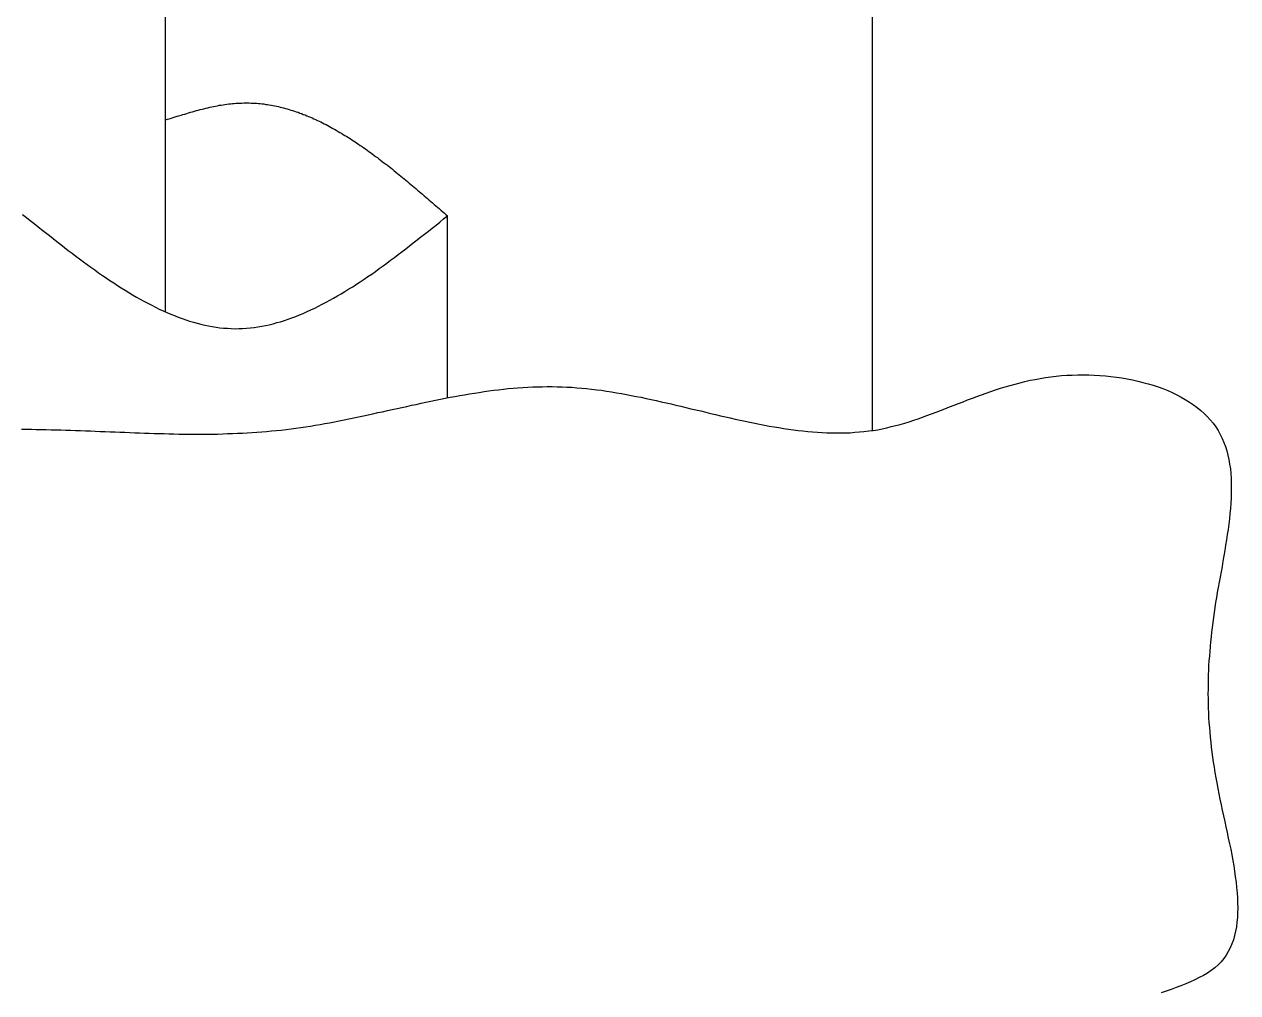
# Model space of a CAD drawing. Extents: x 443 to 1217, y -1921 to -677.
# Drawn here: x 577.51 to 584.5, y -735.54 to -729.96 of the extents above; entities that cross this region are included whole.
import ezdxf

# ---------------------------------------------------------------- set-up
doc = ezdxf.new("R2010")
doc.units = 0
doc.header["$MEASUREMENT"] = 0
doc.layers.add('3', color=8, linetype='CONTINUOUS')
doc.layers.add('5', color=7, linetype='CONTINUOUS')

msp = doc.modelspace()

# ---------------------------------------------------------------- linework, layer by layer
at = {"layer": '3', "color": 3}
for p, q in [((583.3617, -732.0045), (583.3912, -731.9991)), ((583.3912, -731.9991), (583.4217, -731.9947)), ((583.4217, -731.9947), (583.4522, -731.9915)), ((583.4522, -731.9915), (583.4838, -731.9882)), ((583.4838, -731.9882), (583.5143, -731.986)), ((583.5143, -731.986), (583.5459, -731.9849)), ((583.5459, -731.9849), (583.5775, -731.9838)), ((583.5775, -731.9838), (583.6091, -731.9838)), ((583.6091, -731.9838), (583.6407, -731.9838)), ((583.6407, -731.9838), (583.6723, -731.9849)), ((583.6723, -731.9849), (583.705, -731.9871)), ((583.705, -731.9871), (583.7366, -731.9893)), ((583.7366, -731.9893), (583.7682, -731.9926)), ((583.7682, -731.9926), (583.7998, -731.9969)), ((583.7998, -731.9969), (583.8303, -732.0013)), ((583.8303, -732.0013), (583.862, -732.0067)), ((580.2143, -732.0732), (580.2426, -732.0699)), ((580.2426, -732.0699), (580.2699, -732.0667)), ((580.2699, -732.0667), (580.2982, -732.0634)), ((580.2982, -732.0634), (580.3266, -732.0612)), ((580.3266, -732.0612), (580.3538, -732.059)), ((580.3538, -732.059), (580.3821, -732.0569)), ((580.3821, -732.0569), (580.4105, -732.0547)), ((580.4105, -732.0547), (580.4388, -732.0536)), ((580.4388, -732.0536), (580.4671, -732.0525)), ((580.4671, -732.0525), (580.4944, -732.0525)), ((580.4944, -732.0525), (580.5227, -732.0514)), ((580.5227, -732.0514), (580.5511, -732.0514)), ((580.5511, -732.0514), (580.5794, -732.0525)), ((580.5794, -732.0525), (580.6077, -732.0536)), ((580.6077, -732.0536), (580.6361, -732.0547)), ((580.6361, -732.0547), (580.6644, -732.0558)), ((580.6644, -732.0558), (580.6927, -732.058)), ((580.6927, -732.058), (580.7211, -732.0601)), ((580.7211, -732.0601), (580.7494, -732.0634)), ((580.7494, -732.0634), (580.7777, -732.0667)), ((580.7777, -732.0667), (580.8072, -732.0699)), ((580.8072, -732.0699), (580.8355, -732.0732)), ((583.0773, -732.0797), (583.1045, -732.071)), ((583.1045, -732.071), (583.1329, -732.0612)), ((583.1329, -732.0612), (583.1601, -732.0525)), ((583.1601, -732.0525), (583.1884, -732.0449)), ((583.1884, -732.0449), (583.2168, -732.0372)), ((583.2168, -732.0372), (583.2451, -732.0296)), ((583.2451, -732.0296), (583.2734, -732.022)), ((583.2734, -732.022), (583.3029, -732.0154)), ((583.3029, -732.0154), (583.3323, -732.01)), ((583.3323, -732.01), (583.3617, -732.0045)), ((583.862, -732.0067), (583.8925, -732.0133)), ((583.8925, -732.0133), (583.923, -732.0198)), ((583.923, -732.0198), (583.9524, -732.0274)), ((583.9524, -732.0274), (583.9818, -732.0351)), ((583.9818, -732.0351), (584.0113, -732.0438)), ((584.0113, -732.0438), (584.0396, -732.0536)), ((584.0396, -732.0536), (584.0679, -732.0634)), ((584.0679, -732.0634), (584.0952, -732.0743)), ((579.8242, -732.1419), (579.8525, -732.1353)), ((579.8525, -732.1353), (579.8797, -732.1299)), ((579.8797, -732.1299), (579.9081, -732.1244)), ((579.9081, -732.1244), (579.9353, -732.119)), ((579.9353, -732.119), (579.9637, -732.1135)), ((579.9637, -732.1135), (579.9909, -732.1081)), ((579.9909, -732.1081), (580.0192, -732.1037)), ((580.0192, -732.1037), (580.0465, -732.0983)), ((580.0465, -732.0983), (580.0748, -732.0939)), ((580.0748, -732.0939), (580.1031, -732.0896)), ((580.1031, -732.0896), (580.1304, -732.0852)), ((580.1304, -732.0852), (580.1587, -732.0808)), ((580.1587, -732.0808), (580.186, -732.0765)), ((580.186, -732.0765), (580.2143, -732.0732)), ((580.8355, -732.0732), (580.8638, -732.0776)), ((580.8638, -732.0776), (580.8922, -732.0819)), ((580.8922, -732.0819), (580.9205, -732.0874)), ((580.9205, -732.0874), (580.9499, -732.0917)), ((580.9499, -732.0917), (580.9783, -732.0972)), ((580.9783, -732.0972), (581.0066, -732.1026)), ((581.0066, -732.1026), (581.0349, -732.1081)), ((581.0349, -732.1081), (581.0633, -732.1135)), ((581.0633, -732.1135), (581.0927, -732.1201)), ((581.0927, -732.1201), (581.121, -732.1255)), ((581.121, -732.1255), (581.1494, -732.1321)), ((581.1494, -732.1321), (581.1777, -732.1386)), ((581.1777, -732.1386), (581.2071, -732.1451)), ((582.8909, -732.1495), (582.9171, -732.1386)), ((582.9171, -732.1386), (582.9432, -732.1288)), ((582.9432, -732.1288), (582.9705, -732.119)), ((582.9705, -732.119), (582.9966, -732.1092)), ((582.9966, -732.1092), (583.0239, -732.0994)), ((583.0239, -732.0994), (583.05, -732.0896)), ((583.05, -732.0896), (583.0773, -732.0797)), ((584.0952, -732.0743), (584.1213, -732.0863)), ((584.1213, -732.0863), (584.1475, -732.0994)), ((584.1475, -732.0994), (584.1726, -732.1124)), ((584.1726, -732.1124), (584.1965, -732.1255)), ((584.1965, -732.1255), (584.2205, -732.1408)), ((584.2205, -732.1408), (584.2434, -732.156)), ((579.4918, -732.2138), (579.519, -732.2083)), ((579.519, -732.2083), (579.5473, -732.2018)), ((579.5473, -732.2018), (579.5746, -732.1964)), ((579.5746, -732.1964), (579.6029, -732.1898)), ((579.6029, -732.1898), (579.6302, -732.1833)), ((579.6302, -732.1833), (579.6585, -732.1778)), ((579.6585, -732.1778), (579.6857, -732.1713)), ((579.6857, -732.1713), (579.7141, -732.1658)), ((579.7141, -732.1658), (579.7413, -732.1593)), ((579.7413, -732.1593), (579.7686, -732.1539)), ((579.7686, -732.1539), (579.7969, -732.1473)), ((579.7969, -732.1473), (579.8242, -732.1419)), ((581.2071, -732.1451), (581.2355, -732.1517)), ((581.2355, -732.1517), (581.2638, -732.1582)), ((581.2638, -732.1582), (581.2921, -732.1648)), ((581.2921, -732.1648), (581.3205, -732.1713)), ((581.3205, -732.1713), (581.3488, -732.1789)), ((581.3488, -732.1789), (581.3782, -732.1855)), ((581.3782, -732.1855), (581.4066, -732.192)), ((581.4066, -732.192), (581.4349, -732.1985)), ((581.4349, -732.1985), (581.4632, -732.2062)), ((581.4632, -732.2062), (581.4916, -732.2127)), ((582.7089, -732.2182), (582.7351, -732.2094)), ((582.7351, -732.2094), (582.7612, -732.1996)), ((582.7612, -732.1996), (582.7863, -732.1898)), ((582.7863, -732.1898), (582.8125, -732.18)), ((582.8125, -732.18), (582.8386, -732.1691)), ((582.8386, -732.1691), (582.8648, -732.1593)), ((582.8648, -732.1593), (582.8909, -732.1495)), ((584.2434, -732.156), (584.2652, -732.1724)), ((584.2652, -732.1724), (584.2859, -732.1887)), ((584.2859, -732.1887), (584.3055, -732.2062)), ((584.3055, -732.2062), (584.323, -732.2247)), ((579.1299, -732.2835), (579.1583, -732.2792)), ((579.1583, -732.2792), (579.1866, -732.2737)), ((579.1866, -732.2737), (579.2139, -732.2694)), ((579.2139, -732.2694), (579.2422, -732.265)), ((579.2422, -732.265), (579.2694, -732.2596)), ((579.2694, -732.2596), (579.2978, -732.2541)), ((579.2978, -732.2541), (579.325, -732.2487)), ((579.325, -732.2487), (579.3533, -732.2432)), ((579.3533, -732.2432), (579.3806, -732.2378)), ((579.3806, -732.2378), (579.4089, -732.2323)), ((579.4089, -732.2323), (579.4362, -732.2258)), ((579.4362, -732.2258), (579.4645, -732.2203)), ((579.4645, -732.2203), (579.4918, -732.2138)), ((581.4916, -732.2127), (581.5199, -732.2192)), ((581.5199, -732.2192), (581.5483, -732.2258)), ((581.5483, -732.2258), (581.5766, -732.2323)), ((581.5766, -732.2323), (581.6049, -732.2389)), ((581.6049, -732.2389), (581.6333, -732.2443)), ((581.6333, -732.2443), (581.6616, -732.2508)), ((581.6616, -732.2508), (581.6888, -732.2574)), ((581.6888, -732.2574), (581.7172, -732.2628)), ((581.7172, -732.2628), (581.7455, -732.2683)), ((581.7455, -732.2683), (581.7738, -732.2737)), ((581.7738, -732.2737), (581.8011, -732.2792)), ((581.8011, -732.2792), (581.8294, -732.2835)), ((582.5029, -732.2825), (582.5291, -732.2759)), ((582.5291, -732.2759), (582.5553, -732.2694)), ((582.5553, -732.2694), (582.5814, -732.2617)), ((582.5814, -732.2617), (582.6065, -732.2541)), ((582.6065, -732.2541), (582.6326, -732.2454)), ((582.6326, -732.2454), (582.6577, -732.2367)), ((582.6577, -732.2367), (582.6839, -732.228)), ((582.6839, -732.228), (582.7089, -732.2182)), ((584.323, -732.2247), (584.3404, -732.2432)), ((584.3404, -732.2432), (584.3567, -732.2628)), ((584.3567, -732.2628), (584.372, -732.2835)), ((577.4952, -732.2977), (577.5235, -732.2977)), ((577.5235, -732.2977), (577.5519, -732.2977)), ((577.5519, -732.2977), (577.5802, -732.2988)), ((577.5802, -732.2988), (577.6085, -732.2988)), ((577.6085, -732.2988), (577.6369, -732.2988)), ((577.6369, -732.2988), (577.6652, -732.2999)), ((577.6652, -732.2999), (577.6935, -732.301)), ((577.6935, -732.301), (577.7219, -732.301)), ((577.7219, -732.301), (577.7502, -732.3021)), ((577.7502, -732.3021), (577.7786, -732.3032)), ((577.7786, -732.3032), (577.8069, -732.3043)), ((577.8069, -732.3043), (577.8352, -732.3053)), ((577.8352, -732.3053), (577.8636, -732.3064)), ((577.8636, -732.3064), (577.8919, -732.3075)), ((577.8919, -732.3075), (577.9202, -732.3086)), ((577.9202, -732.3086), (577.9486, -732.3097)), ((577.9486, -732.3097), (577.9769, -732.3108)), ((577.9769, -732.3108), (578.0052, -732.3119)), ((578.0052, -732.3119), (578.0336, -732.313)), ((578.0336, -732.313), (578.0619, -732.3141)), ((578.0619, -732.3141), (578.0902, -732.3151)), ((578.0902, -732.3151), (578.1186, -732.3162)), ((578.1186, -732.3162), (578.1469, -732.3173)), ((578.1469, -732.3173), (578.1752, -732.3184)), ((578.1752, -732.3184), (578.2025, -732.3195)), ((578.2025, -732.3195), (578.2308, -732.3206)), ((578.2308, -732.3206), (578.2592, -732.3217)), ((578.2592, -732.3217), (578.2875, -732.3217)), ((578.2875, -732.3217), (578.3158, -732.3228)), ((578.3158, -732.3228), (578.3442, -732.3239)), ((578.3442, -732.3239), (578.3725, -732.3239)), ((578.3725, -732.3239), (578.4008, -732.325)), ((578.4008, -732.325), (578.4292, -732.325)), ((578.4292, -732.325), (578.4575, -732.325)), ((578.4575, -732.325), (578.4858, -732.325)), ((578.4858, -732.325), (578.5131, -732.326)), ((578.5131, -732.326), (578.5414, -732.326)), ((578.5414, -732.326), (578.5698, -732.325)), ((578.5698, -732.325), (578.5981, -732.325)), ((578.5981, -732.325), (578.6264, -732.325)), ((578.6264, -732.325), (578.6548, -732.3239)), ((578.6548, -732.3239), (578.682, -732.3228)), ((578.682, -732.3228), (578.7104, -732.3217)), ((578.7104, -732.3217), (578.7387, -732.3206)), ((578.7387, -732.3206), (578.767, -732.3195)), ((578.767, -732.3195), (578.7954, -732.3184)), ((578.7954, -732.3184), (578.8226, -732.3162)), ((578.8226, -732.3162), (578.8509, -732.3141)), ((578.8509, -732.3141), (578.8793, -732.313)), ((578.8793, -732.313), (578.9065, -732.3097)), ((578.9065, -732.3097), (578.9349, -732.3075)), ((578.9349, -732.3075), (578.9632, -732.3053)), ((578.9632, -732.3053), (578.9904, -732.3021)), ((578.9904, -732.3021), (579.0188, -732.2988)), ((579.0188, -732.2988), (579.0471, -732.2955)), ((579.0471, -732.2955), (579.0744, -732.2912)), ((579.0744, -732.2912), (579.1027, -732.2879)), ((579.1027, -732.2879), (579.1299, -732.2835)), ((581.8294, -732.2835), (581.8567, -732.2879)), ((581.8567, -732.2879), (581.885, -732.2923)), ((581.885, -732.2923), (581.9123, -732.2966)), ((581.9123, -732.2966), (581.9406, -732.301)), ((581.9406, -732.301), (581.9678, -732.3043)), ((581.9678, -732.3043), (581.9951, -732.3075)), ((581.9951, -732.3075), (582.0223, -732.3097)), ((582.0223, -732.3097), (582.0507, -732.313)), ((582.0507, -732.313), (582.0779, -732.3151)), ((582.0779, -732.3151), (582.1052, -732.3162)), ((582.1052, -732.3162), (582.1324, -732.3173)), ((582.1324, -732.3173), (582.1586, -732.3184)), ((582.1586, -732.3184), (582.1858, -732.3184)), ((582.1858, -732.3184), (582.213, -732.3184)), ((582.213, -732.3184), (582.2403, -732.3184)), ((582.2403, -732.3184), (582.2665, -732.3173)), ((582.2665, -732.3173), (582.2937, -732.3151)), ((582.2937, -732.3151), (582.3199, -732.313)), ((582.3199, -732.313), (582.346, -732.3108)), ((582.346, -732.3108), (582.3733, -732.3075)), ((582.3733, -732.3075), (582.3994, -732.3043)), ((582.3994, -732.3043), (582.4256, -732.2999)), ((582.4256, -732.2999), (582.4517, -732.2944)), ((582.4517, -732.2944), (582.4779, -732.289)), ((582.4779, -732.289), (582.5029, -732.2825)), ((584.372, -732.2835), (584.3851, -732.3053)), ((584.3851, -732.3053), (584.3981, -732.3271)), ((584.3981, -732.3271), (584.409, -732.35)), ((584.409, -732.35), (584.4189, -732.3729)), ((584.4189, -732.3729), (584.4276, -732.3969)), ((584.4276, -732.3969), (584.4352, -732.422)), ((584.4352, -732.422), (584.4417, -732.447)), ((584.4417, -732.447), (584.4472, -732.4721)), ((584.4472, -732.4721), (584.4516, -732.4993)), ((584.4516, -732.4993), (584.4559, -732.5255)), ((584.4559, -732.5255), (584.4581, -732.5527)), ((584.4581, -732.5527), (584.4603, -732.58)), ((584.4603, -732.58), (584.4614, -732.6083)), ((584.4614, -732.6083), (584.4614, -732.6366)), ((584.4603, -732.6944), (584.4581, -732.7238)), ((584.4614, -732.6661), (584.4603, -732.6944)), ((584.4614, -732.6366), (584.4614, -732.6661)), ((584.4559, -732.7543), (584.4537, -732.7838)), ((584.4581, -732.7238), (584.4559, -732.7543)), ((584.4505, -732.8143), (584.4472, -732.8437)), ((584.4537, -732.7838), (584.4505, -732.8143)), ((584.4385, -732.9047), (584.4341, -732.9353)), ((584.4428, -732.8742), (584.4385, -732.9047)), ((584.4472, -732.8437), (584.4428, -732.8742)), ((584.4287, -732.9658), (584.4232, -732.9963)), ((584.4341, -732.9353), (584.4287, -732.9658)), ((584.4189, -733.0268), (584.4134, -733.0573)), ((584.4232, -732.9963), (584.4189, -733.0268)), ((584.4025, -733.1184), (584.3971, -733.1489)), ((584.408, -733.0878), (584.4025, -733.1184)), ((584.4134, -733.0573), (584.408, -733.0878)), ((584.3916, -733.1783), (584.3862, -733.2088)), ((584.3971, -733.1489), (584.3916, -733.1783)), ((584.3807, -733.2382), (584.3764, -733.2677)), ((584.3862, -733.2088), (584.3807, -733.2382)), ((584.3665, -733.3254), (584.3622, -733.3538)), ((584.3709, -733.296), (584.3665, -733.3254)), ((584.3764, -733.2677), (584.3709, -733.296)), ((584.3589, -733.3821), (584.3546, -733.4104)), ((584.3622, -733.3538), (584.3589, -733.3821)), ((584.348, -733.466), (584.3447, -733.4943)), ((584.3513, -733.4388), (584.348, -733.466)), ((584.3546, -733.4104), (584.3513, -733.4388)), ((584.3415, -733.5216), (584.3393, -733.5499)), ((584.3447, -733.4943), (584.3415, -733.5216)), ((584.3349, -733.6044), (584.3328, -733.6317)), ((584.3371, -733.5772), (584.3349, -733.6044)), ((584.3393, -733.5499), (584.3371, -733.5772)), ((584.3306, -733.6589), (584.3295, -733.6861)), ((584.3328, -733.6317), (584.3306, -733.6589)), ((584.3284, -733.7134), (584.3273, -733.7406)), ((584.3273, -733.7406), (584.3273, -733.7679)), ((584.3295, -733.6861), (584.3284, -733.7134)), ((584.3273, -733.7951), (584.3262, -733.8224)), ((584.3273, -733.7679), (584.3273, -733.7951)), ((584.3262, -733.8224), (584.3273, -733.8496)), ((584.3273, -733.8496), (584.3273, -733.8769)), ((584.3273, -733.8769), (584.3284, -733.9041)), ((584.3284, -733.9041), (584.3295, -733.9314)), ((584.3295, -733.9314), (584.3306, -733.9597)), ((584.3306, -733.9597), (584.3328, -733.9869)), ((584.3328, -733.9869), (584.3349, -734.0153)), ((584.3349, -734.0153), (584.3371, -734.0436)), ((584.3371, -734.0436), (584.3393, -734.0719)), ((584.3393, -734.0719), (584.3426, -734.1003)), ((584.3426, -734.1003), (584.3458, -734.1286)), ((584.3458, -734.1286), (584.3491, -734.158)), ((584.3491, -734.158), (584.3535, -734.1864)), ((584.3535, -734.1864), (584.3567, -734.2158)), ((584.3567, -734.2158), (584.3622, -734.2452)), ((584.3622, -734.2452), (584.3665, -734.2757)), ((584.3665, -734.2757), (584.372, -734.3052)), ((584.372, -734.3052), (584.3774, -734.3357)), ((584.3774, -734.3357), (584.3829, -734.3673)), ((584.3829, -734.3673), (584.3894, -734.3978)), ((584.3894, -734.3978), (584.396, -734.4294)), ((584.396, -734.4294), (584.4025, -734.461)), ((584.4025, -734.461), (584.409, -734.4926)), ((584.409, -734.4926), (584.4167, -734.5242)), ((584.4167, -734.5242), (584.4232, -734.5569)), ((584.4232, -734.5569), (584.4308, -734.5885)), ((584.4308, -734.5885), (584.4374, -734.6212)), ((584.4374, -734.6212), (584.4439, -734.6528)), ((584.4439, -734.6528), (584.4516, -734.6855)), ((584.4516, -734.6855), (584.4581, -734.7171)), ((584.4581, -734.7171), (584.4635, -734.7498)), ((584.4635, -734.7498), (584.4701, -734.7814)), ((584.4701, -734.7814), (584.4755, -734.813)), ((584.4755, -734.813), (584.4799, -734.8446)), ((584.4799, -734.8446), (584.4842, -734.8762)), ((584.4842, -734.8762), (584.4886, -734.9068)), ((584.4886, -734.9068), (584.4919, -734.9373)), ((584.4919, -734.9373), (584.4951, -734.9678)), ((584.4951, -734.9678), (584.4962, -734.9972)), ((584.4962, -734.9972), (584.4973, -735.0266)), ((584.4973, -735.0266), (584.4984, -735.055)), ((584.4984, -735.055), (584.4973, -735.0833)), ((584.4941, -735.1378), (584.4908, -735.164)), ((584.4962, -735.1106), (584.4941, -735.1378)), ((584.4973, -735.0833), (584.4962, -735.1106)), ((584.4799, -735.2152), (584.4733, -735.2392)), ((584.4853, -735.1901), (584.4799, -735.2152)), ((584.4908, -735.164), (584.4853, -735.1901)), ((584.4548, -735.2849), (584.4439, -735.3067)), ((584.4646, -735.262), (584.4548, -735.2849)), ((584.4733, -735.2392), (584.4646, -735.262)), ((584.4178, -735.347), (584.4025, -735.3656)), ((584.4319, -735.3274), (584.4178, -735.347)), ((584.4439, -735.3067), (584.4319, -735.3274)), ((584.3458, -735.4157), (584.324, -735.431)), ((584.3665, -735.4004), (584.3458, -735.4157)), ((584.3851, -735.3841), (584.3665, -735.4004)), ((584.4025, -735.3656), (584.3851, -735.3841)), ((584.1987, -735.4931), (584.1715, -735.504)), ((584.226, -735.4811), (584.1987, -735.4931)), ((584.2521, -735.4702), (584.226, -735.4811)), ((584.2772, -735.4571), (584.2521, -735.4702)), ((584.3012, -735.444), (584.2772, -735.4571)), ((584.324, -735.431), (584.3012, -735.444)), ((584.0854, -735.5345), (584.057, -735.5443)), ((584.1148, -735.5247), (584.0854, -735.5345)), ((584.1431, -735.5138), (584.1148, -735.5247)), ((584.1715, -735.504), (584.1431, -735.5138))]:
    msp.add_line(p, q, dxfattribs=at)
at = {"layer": '5', "linetype": 'Continuous'}
for p, q in [((578.3246, -731.6213), (578.3246, -727.8217)), ((582.3956, -732.3044), (582.3956, -727.8248)), ((579.9478, -732.1166), (579.9478, -731.0682))]:
    msp.add_line(p, q, dxfattribs=at)
at = {"layer": '5', "color": 7}
for p, q in [((578.4913, -730.4646), (578.5022, -730.4614)), ((578.5022, -730.4614), (578.5131, -730.4581)), ((578.5131, -730.4581), (578.524, -730.4559)), ((578.524, -730.4559), (578.5349, -730.4526)), ((578.5349, -730.4526), (578.5458, -730.4505)), ((578.5458, -730.4505), (578.5567, -730.4472)), ((578.5567, -730.4472), (578.5687, -730.445)), ((578.5687, -730.445), (578.5796, -730.4417)), ((578.5796, -730.4417), (578.5905, -730.4396)), ((578.5905, -730.4396), (578.6014, -730.4374)), ((578.6014, -730.4374), (578.6123, -730.4352)), ((578.6123, -730.4352), (578.6232, -730.433)), ((578.6232, -730.433), (578.6341, -730.4308)), ((578.6341, -730.4308), (578.645, -730.4298)), ((578.645, -730.4298), (578.6559, -730.4276)), ((578.6559, -730.4276), (578.6668, -730.4254)), ((578.6668, -730.4254), (578.6777, -730.4243)), ((578.6777, -730.4243), (578.6886, -730.4232)), ((578.6886, -730.4232), (578.6995, -730.4221)), ((578.6995, -730.4221), (578.7104, -730.421)), ((578.7104, -730.421), (578.7202, -730.4199)), ((578.7202, -730.4199), (578.7311, -730.4189)), ((578.7311, -730.4189), (578.742, -730.4178)), ((578.742, -730.4178), (578.7529, -730.4178)), ((578.7529, -730.4178), (578.7638, -730.4178)), ((578.7638, -730.4178), (578.7747, -730.4167)), ((578.7747, -730.4167), (578.7845, -730.4167)), ((578.7845, -730.4167), (578.7954, -730.4167)), ((578.7954, -730.4167), (578.8063, -730.4167)), ((578.8063, -730.4167), (578.8172, -730.4178)), ((578.8172, -730.4178), (578.827, -730.4178)), ((578.827, -730.4178), (578.8379, -730.4189)), ((578.8379, -730.4189), (578.8488, -730.4189)), ((578.8488, -730.4189), (578.8597, -730.4199)), ((578.8597, -730.4199), (578.8695, -730.421)), ((578.8695, -730.421), (578.8804, -730.4221)), ((578.8804, -730.4221), (578.8902, -730.4232)), ((578.8902, -730.4232), (578.9011, -730.4254)), ((578.9011, -730.4254), (578.912, -730.4265)), ((578.912, -730.4265), (578.9218, -730.4287)), ((578.9218, -730.4287), (578.9327, -730.4298)), ((578.9327, -730.4298), (578.9425, -730.4319)), ((578.9425, -730.4319), (578.9534, -730.4341)), ((578.9534, -730.4341), (578.9632, -730.4363)), ((578.9632, -730.4363), (578.9741, -730.4385)), ((578.9741, -730.4385), (578.9839, -730.4407)), ((578.9839, -730.4407), (578.9948, -730.4439)), ((578.9948, -730.4439), (579.0046, -730.4461)), ((579.0046, -730.4461), (579.0155, -730.4494)), ((579.0155, -730.4494), (579.0253, -730.4515)), ((579.0253, -730.4515), (579.0362, -730.4548)), ((579.0362, -730.4548), (579.046, -730.4581)), ((579.046, -730.4581), (579.0558, -730.4614)), ((579.0558, -730.4614), (579.0667, -730.4646)), ((578.3246, -730.5148), (578.3355, -730.5115)), ((578.3355, -730.5115), (578.3463, -730.5082)), ((578.3463, -730.5082), (578.3583, -730.5049)), ((578.3583, -730.5049), (578.3692, -730.5006)), ((578.3692, -730.5006), (578.3801, -730.4973)), ((578.3801, -730.4973), (578.391, -730.4941)), ((578.391, -730.4941), (578.4019, -730.4908)), ((578.4019, -730.4908), (578.4139, -730.4875)), ((578.4139, -730.4875), (578.4248, -730.4842)), ((578.4248, -730.4842), (578.4357, -730.481)), ((578.4357, -730.481), (578.4466, -730.4777)), ((578.4466, -730.4777), (578.4575, -730.4744)), ((578.4575, -730.4744), (578.4684, -730.4712)), ((578.4684, -730.4712), (578.4804, -730.4679)), ((578.4804, -730.4679), (578.4913, -730.4646)), ((579.0667, -730.4646), (579.0765, -730.4679)), ((579.0765, -730.4679), (579.0874, -730.4712)), ((579.0874, -730.4712), (579.0972, -730.4755)), ((579.0972, -730.4755), (579.107, -730.4788)), ((579.107, -730.4788), (579.1179, -730.4832)), ((579.1179, -730.4832), (579.1278, -730.4864)), ((579.1278, -730.4864), (579.1376, -730.4908)), ((579.1376, -730.4908), (579.1474, -730.4951)), ((579.1474, -730.4951), (579.1583, -730.4995)), ((579.1583, -730.4995), (579.1681, -730.5039)), ((579.1681, -730.5039), (579.1779, -730.5082)), ((579.1779, -730.5082), (579.1877, -730.5126)), ((579.1877, -730.5126), (579.1986, -730.518)), ((579.1986, -730.518), (579.2084, -730.5224)), ((579.2084, -730.5224), (579.2182, -730.5267)), ((579.2182, -730.5267), (579.228, -730.5322)), ((579.228, -730.5322), (579.2378, -730.5376)), ((579.2378, -730.5376), (579.2487, -730.542)), ((579.2487, -730.542), (579.2585, -730.5475)), ((579.2585, -730.5475), (579.2683, -730.5529)), ((579.2683, -730.5529), (579.2782, -730.5584)), ((579.2782, -730.5584), (579.288, -730.5638)), ((579.288, -730.5638), (579.2978, -730.5692)), ((579.2978, -730.5692), (579.3076, -730.5747)), ((579.3076, -730.5747), (579.3185, -730.5812)), ((579.3185, -730.5812), (579.3283, -730.5867)), ((579.3283, -730.5867), (579.3381, -730.5921)), ((579.3381, -730.5921), (579.3479, -730.5987)), ((579.3479, -730.5987), (579.3577, -730.6041)), ((579.3577, -730.6041), (579.3675, -730.6107)), ((579.3675, -730.6107), (579.3773, -730.6172)), ((579.3773, -730.6172), (579.3871, -730.6227)), ((579.3871, -730.6227), (579.3969, -730.6292)), ((579.3969, -730.6292), (579.4067, -730.6357)), ((579.4067, -730.6357), (579.4166, -730.6423)), ((579.4166, -730.6423), (579.4264, -730.6488)), ((579.4264, -730.6488), (579.4362, -730.6553)), ((579.4362, -730.6553), (579.446, -730.6619)), ((579.446, -730.6619), (579.4558, -730.6684)), ((579.4558, -730.6684), (579.4656, -730.6761)), ((579.4656, -730.6761), (579.4754, -730.6826)), ((579.4754, -730.6826), (579.4852, -730.6891)), ((579.4852, -730.6891), (579.495, -730.6968)), ((579.495, -730.6968), (579.5048, -730.7033)), ((579.5048, -730.7033), (579.5146, -730.7109)), ((579.5146, -730.7109), (579.5245, -730.7175)), ((579.5245, -730.7175), (579.5343, -730.7251)), ((579.5343, -730.7251), (579.5441, -730.7316)), ((579.5441, -730.7316), (579.5528, -730.7393)), ((579.5528, -730.7393), (579.5626, -730.7469)), ((579.5626, -730.7469), (579.5724, -730.7545)), ((579.5724, -730.7545), (579.5822, -730.7621)), ((579.5822, -730.7621), (579.592, -730.7687)), ((579.592, -730.7687), (579.6018, -730.7763)), ((579.6018, -730.7763), (579.6116, -730.7839)), ((579.6116, -730.7839), (579.6214, -730.7916)), ((579.6214, -730.7916), (579.6313, -730.7992)), ((579.6313, -730.7992), (579.64, -730.8068)), ((579.64, -730.8068), (579.6498, -730.8155)), ((579.6498, -730.8155), (579.6596, -730.8232)), ((579.6596, -730.8232), (579.6694, -730.8308)), ((579.6694, -730.8308), (579.6792, -730.8384)), ((579.6792, -730.8384), (579.689, -730.8461)), ((579.689, -730.8461), (579.6988, -730.8548)), ((579.6988, -730.8548), (579.7075, -730.8624)), ((579.7075, -730.8624), (579.7173, -730.87)), ((579.7173, -730.87), (579.7272, -730.8788)), ((579.7272, -730.8788), (579.737, -730.8864)), ((579.737, -730.8864), (579.7468, -730.894)), ((579.7468, -730.894), (579.7555, -730.9027)), ((579.7555, -730.9027), (579.7653, -730.9104)), ((579.7653, -730.9104), (579.7751, -730.9191)), ((579.7751, -730.9191), (579.7849, -730.9267)), ((579.7849, -730.9267), (579.7947, -730.9354)), ((579.7947, -730.9354), (579.8045, -730.9431)), ((579.8045, -730.9431), (579.8133, -730.9518)), ((579.8133, -730.9518), (579.8231, -730.9594)), ((579.8231, -730.9594), (579.8329, -730.9681)), ((579.8329, -730.9681), (579.8427, -730.9768)), ((579.8427, -730.9768), (579.8525, -730.9845)), ((579.8525, -730.9845), (579.8612, -730.9932)), ((579.8612, -730.9932), (579.871, -731.0019)), ((579.871, -731.0019), (579.8808, -731.0095)), ((579.8808, -731.0095), (579.8906, -731.0183)), ((579.8906, -731.0183), (579.9004, -731.0259)), ((577.5017, -731.0597), (577.5235, -731.0771)), ((577.5235, -731.0771), (577.5453, -731.0945)), ((579.9004, -731.0259), (579.9092, -731.0346)), ((579.9037, -731.1033), (579.9255, -731.0858)), ((579.9092, -731.0346), (579.919, -731.0433)), ((579.919, -731.0433), (579.9288, -731.051)), ((579.9255, -731.0858), (579.9473, -731.0684)), ((579.9288, -731.051), (579.9386, -731.0597)), ((579.9386, -731.0597), (579.9473, -731.0684)), ((577.5453, -731.0945), (577.5671, -731.112)), ((577.5671, -731.112), (577.5889, -731.1294)), ((577.5889, -731.1294), (577.6107, -731.1469)), ((577.6107, -731.1469), (577.6325, -731.1643)), ((579.8165, -731.173), (579.8383, -731.1556)), ((579.8383, -731.1556), (579.8601, -731.1381)), ((579.8601, -731.1381), (579.8819, -731.1207)), ((579.8819, -731.1207), (579.9037, -731.1033)), ((577.6325, -731.1643), (577.6554, -731.1817)), ((577.6554, -731.1817), (577.6772, -731.1981)), ((577.6772, -731.1981), (577.699, -731.2155)), ((577.699, -731.2155), (577.7208, -731.233)), ((579.7293, -731.2406), (579.7511, -731.2242)), ((579.7511, -731.2242), (579.7729, -731.2068)), ((579.7729, -731.2068), (579.7947, -731.1894)), ((579.7947, -731.1894), (579.8165, -731.173)), ((577.7208, -731.233), (577.7426, -731.2493)), ((577.7426, -731.2493), (577.7644, -731.2667)), ((577.7644, -731.2667), (577.7862, -731.2831)), ((577.7862, -731.2831), (577.808, -731.2994)), ((577.808, -731.2994), (577.8298, -731.3158)), ((579.6422, -731.3082), (579.6639, -731.2907)), ((579.6639, -731.2907), (579.6857, -731.2744)), ((579.6857, -731.2744), (579.7075, -731.258)), ((579.7075, -731.258), (579.7293, -731.2406)), ((577.8298, -731.3158), (577.8516, -731.3321)), ((577.8516, -731.3321), (577.8734, -731.3485)), ((577.8734, -731.3485), (577.8952, -731.3637)), ((577.8952, -731.3637), (577.917, -731.379)), ((579.5332, -731.3877), (579.555, -731.3714)), ((579.555, -731.3714), (579.5768, -731.3561)), ((579.5768, -731.3561), (579.5986, -731.3398)), ((579.5986, -731.3398), (579.6204, -731.3234)), ((579.6204, -731.3234), (579.6422, -731.3082)), ((577.917, -731.379), (577.9388, -731.3953)), ((577.9388, -731.3953), (577.9606, -731.4106)), ((577.9606, -731.4106), (577.9823, -731.4248)), ((577.9823, -731.4248), (578.0041, -731.44)), ((578.0041, -731.44), (578.0259, -731.4542)), ((579.446, -731.4476), (579.4678, -731.4324)), ((579.4678, -731.4324), (579.4896, -731.4182)), ((579.4896, -731.4182), (579.5114, -731.403)), ((579.5114, -731.403), (579.5332, -731.3877)), ((578.0259, -731.4542), (578.0477, -731.4684)), ((578.0477, -731.4684), (578.0695, -731.4825)), ((578.0695, -731.4825), (578.0913, -731.4967)), ((578.0913, -731.4967), (578.1131, -731.5098)), ((578.1131, -731.5098), (578.1349, -731.5228)), ((579.3359, -731.5163), (579.3577, -731.5032)), ((579.3577, -731.5032), (579.3795, -731.4891)), ((579.3795, -731.4891), (579.4024, -731.476)), ((579.4024, -731.476), (579.4242, -731.4618)), ((579.4242, -731.4618), (579.446, -731.4476)), ((578.1349, -731.5228), (578.1567, -731.5359)), ((578.1567, -731.5359), (578.1785, -731.5479)), ((578.1785, -731.5479), (578.2003, -731.5599)), ((578.2003, -731.5599), (578.2232, -731.5719)), ((578.2232, -731.5719), (578.245, -731.5828)), ((579.2051, -731.5882), (579.2269, -731.5773)), ((579.2269, -731.5773), (579.2487, -731.5653)), ((579.2487, -731.5653), (579.2705, -731.5545)), ((579.2705, -731.5545), (579.2923, -731.5414)), ((579.2923, -731.5414), (579.3141, -731.5294)), ((579.3141, -731.5294), (579.3359, -731.5163)), ((578.245, -731.5828), (578.2668, -731.5937)), ((578.2668, -731.5937), (578.2886, -731.6046)), ((578.2886, -731.6046), (578.3104, -731.6144)), ((578.3104, -731.6144), (578.3322, -731.6242)), ((578.3322, -731.6242), (578.354, -731.634)), ((578.354, -731.634), (578.3758, -731.6427)), ((578.3758, -731.6427), (578.3976, -731.6514)), ((578.3976, -731.6514), (578.4194, -731.6591)), ((579.0526, -731.6558), (579.0744, -731.6471)), ((579.0744, -731.6471), (579.0961, -731.6384)), ((579.0961, -731.6384), (579.1179, -731.6296)), ((579.1179, -731.6296), (579.1397, -731.6198)), ((579.1397, -731.6198), (579.1615, -731.61)), ((579.1615, -731.61), (579.1833, -731.5991)), ((579.1833, -731.5991), (579.2051, -731.5882)), ((578.4194, -731.6591), (578.4412, -731.6667)), ((578.4412, -731.6667), (578.463, -731.6743)), ((578.463, -731.6743), (578.4848, -731.6809)), ((578.4848, -731.6809), (578.5066, -731.6863)), ((578.5066, -731.6863), (578.5284, -731.6918)), ((578.5284, -731.6918), (578.5501, -731.6972)), ((578.5501, -731.6972), (578.5719, -731.7016)), ((578.5719, -731.7016), (578.5937, -731.7059)), ((578.5937, -731.7059), (578.6155, -731.7092)), ((578.6155, -731.7092), (578.6373, -731.7125)), ((578.6373, -731.7125), (578.6591, -731.7147)), ((578.6591, -731.7147), (578.6809, -731.7157)), ((578.6809, -731.7157), (578.7027, -731.7168)), ((578.7027, -731.7168), (578.7245, -731.7179)), ((578.7245, -731.7179), (578.7463, -731.7168)), ((578.7463, -731.7168), (578.7681, -731.7168)), ((578.7681, -731.7168), (578.7899, -731.7147)), ((578.7899, -731.7147), (578.8128, -731.7136)), ((578.8128, -731.7136), (578.8346, -731.7103)), ((578.8346, -731.7103), (578.8564, -731.707)), ((578.8564, -731.707), (578.8782, -731.7038)), ((578.8782, -731.7038), (578.9, -731.6994)), ((578.9, -731.6994), (578.9218, -731.695)), ((578.9218, -731.695), (578.9436, -731.6896)), ((578.9436, -731.6896), (578.9654, -731.6831)), ((578.9654, -731.6831), (578.9872, -731.6776)), ((578.9872, -731.6776), (579.009, -731.67)), ((579.009, -731.67), (579.0308, -731.6634)), ((579.0308, -731.6634), (579.0526, -731.6558))]:
    msp.add_line(p, q, dxfattribs=at)

doc.saveas('drawing.dxf')
